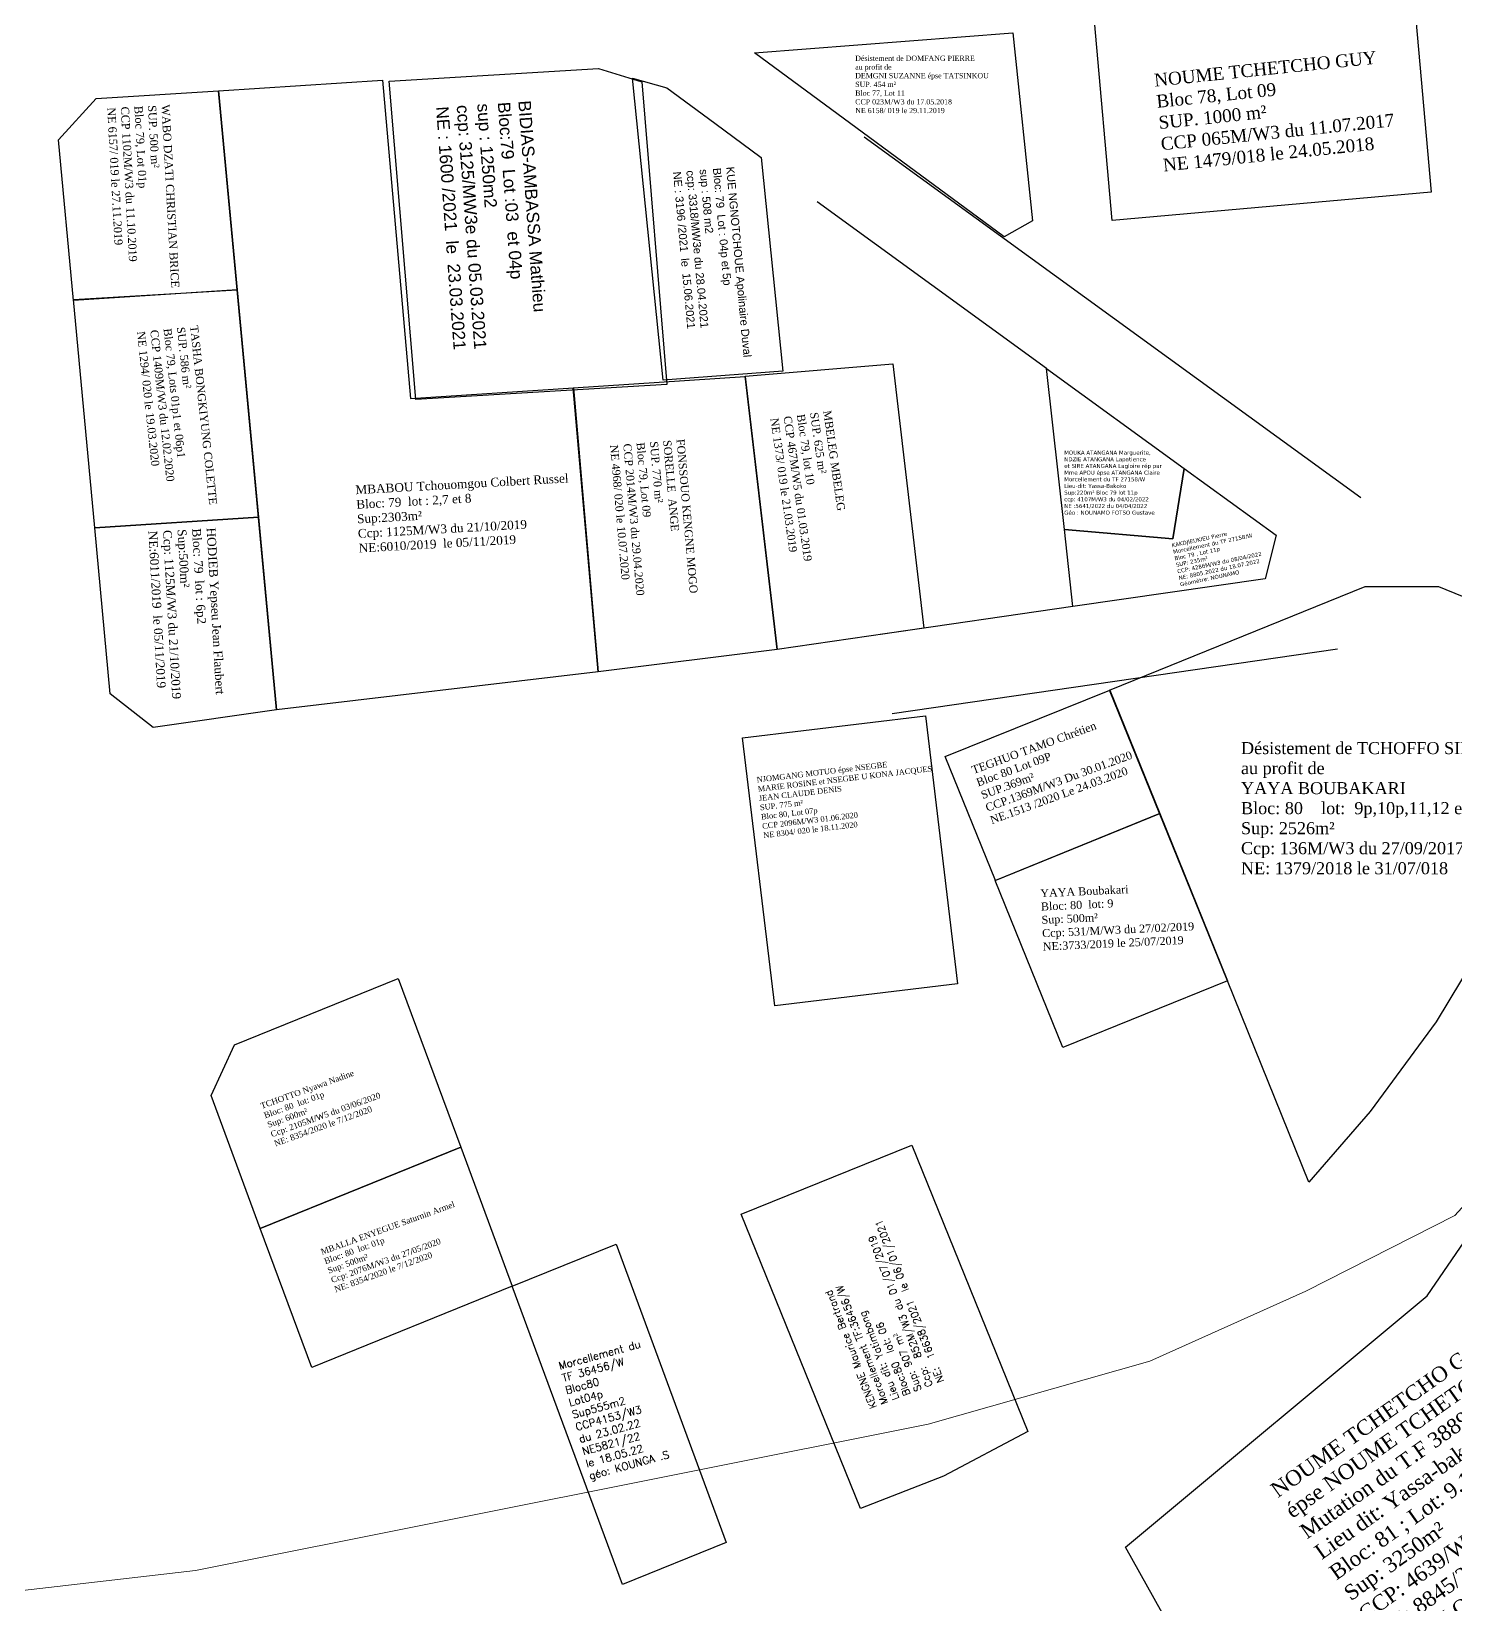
# Model space of a CAD drawing. Header units: millimetres. Extents: x 590121 to 927379, y 438565 to 1441738.
# Drawn here: x 591321.2 to 591499.2, y 440902.8 to 441099.3 of the extents above; entities that cross this region are included whole.
import ezdxf

# ---------------------------------------------------------------- set-up
doc = ezdxf.new("R2010")
doc.units = ezdxf.units.MM
doc.header["$LTSCALE"] = 10
for name, color, linetype in [('end maj 26 02 2021', 30, 'Continuous'), ('MAJ DEC 2021', 234, 'Continuous'), ('MAJ JAN 2022', 12, 'Continuous'), ('MAJ JUIN 2021', 191, 'Continuous'), ('Parcelle MAJ', 6, 'Continuous')]:
    doc.layers.add(name, color=color, linetype=linetype)
doc.layers.add('Roads_others', color=24, linetype='Continuous', lineweight=9)
doc.styles.add('RomanS', font='romans.shx')
doc.styles.get("Standard").update_dxf_attribs({"font": 'arial.ttf'})
doc.styles.add('Times 1.0', font='times.ttf', dxfattribs={"width": 0.99, "height": 1})

msp = doc.modelspace()

# ---------------------------------------------------------------- linework, layer by layer
at = {"color": 150, "lineweight": -3, "flags": 128}
msp.add_lwpolyline([(591392.1, 441094.68), (591397.49, 441093.04), (591400.65, 441055.21), (591369.26, 441053.32), (591365.94, 441093.11)], close=True, dxfattribs=at)
msp.add_lwpolyline([(591392.1, 441094.68), (591397.49, 441093.04), (591400.65, 441055.21), (591369.26, 441053.32), (591365.94, 441093.11)], close=True, dxfattribs=at)
at = {"color": 5, "flags": 128}
msp.add_lwpolyline([(591448.08, 441057.21), (591465.28, 441044.72), (591463.86, 441035.92), (591450.3, 441037.08)], close=True, dxfattribs=at)
at = {"flags": 128}
msp.add_lwpolyline([(591510.04, 440962.36), (591542.36, 440934.22), (591515.74, 440905.96), (591477.41, 440875.04), (591457.92, 440909.93), (591495.65, 440941.36)], close=True, dxfattribs=at)
at = {"color": 0, "lineweight": -3, "flags": 128}
msp.add_lwpolyline([(591394.29, 440947.79), (591408.06, 440910.54)], dxfattribs=at)
at = {"layer": 'end maj 26 02 2021', "color": 150, "flags": 128}
msp.add_lwpolyline([(591493.92, 441104.13), (591496.12, 441079.23), (591456.28, 441075.72), (591454.08, 441100.61)], close=True, dxfattribs=at)
msp.add_lwpolyline([(591493.92, 441104.13), (591496.12, 441079.23), (591456.28, 441075.72), (591454.08, 441100.61)], close=True, dxfattribs=at)
at = {"layer": 'end maj 26 02 2021', "color": 150, "lineweight": -3, "flags": 128}
for points in [[(591443.87, 441099.17), (591446.31, 441075.65), (591442.8, 441073.66), (591411.59, 441096.64)], [(591443.87, 441099.17), (591446.31, 441075.65), (591442.8, 441073.66), (591411.59, 441096.64)], [(591344.63, 441091.92), (591346.96, 441067.03), (591326.5, 441065.7), (591324.62, 441085.78), (591329.35, 441090.93)], [(591344.63, 441091.92), (591346.96, 441067.03), (591326.5, 441065.7), (591324.62, 441085.78), (591329.35, 441090.93)], [(591428.85, 441057.8), (591432.73, 441024.76), (591414.43, 441022.12), (591410.42, 441056.26)], [(591428.85, 441057.8), (591432.73, 441024.76), (591414.43, 441022.12), (591410.42, 441056.26)], [(591410.41, 441056.22), (591414.43, 441022.12), (591392.05, 441019.29), (591388.94, 441054.79)], [(591410.41, 441056.22), (591414.43, 441022.12), (591392.05, 441019.29), (591388.94, 441054.79)], [(591455.97, 441017.03), (591462.22, 441001.59), (591441.68, 440993.25), (591435.42, 441008.71)], [(591455.97, 441017.03), (591462.22, 441001.59), (591441.68, 440993.25), (591435.42, 441008.71)], [(591432.94, 441013.8), (591436.96, 440980.34), (591414.13, 440977.59), (591410.1, 441011.06)], [(591432.94, 441013.8), (591436.96, 440980.34), (591414.13, 440977.59), (591410.1, 441011.06)], [(591374.88, 440959.9), (591381.3, 440942.53), (591356.27, 440932.38), (591349.84, 440949.75)], [(591374.88, 440959.9), (591381.3, 440942.53), (591356.27, 440932.38), (591349.84, 440949.75)]]:
    msp.add_lwpolyline(points, close=True, dxfattribs=at)
at = {"layer": 'end maj 26 02 2021', "color": 150}
for points in [[(591365.1, 441093.25), (591368.59, 441053.47), (591388.99, 441054.8), (591392.05, 441019.29), (591351.87, 441014.57), (591344.63, 441091.92)], [(591365.1, 441093.25), (591368.59, 441053.47), (591388.99, 441054.8), (591392.05, 441019.29), (591351.87, 441014.57), (591344.63, 441091.92)], [(591349.61, 441038.65), (591351.86, 441014.57), (591336.47, 441012.34), (591331.09, 441016.56), (591329.15, 441037.32)], [(591349.61, 441038.65), (591351.86, 441014.57), (591336.47, 441012.34), (591331.09, 441016.56), (591329.15, 441037.32)], [(591487.89, 441029.96), (591497.04, 441029.97), (591513.66, 441023.18), (591516.31, 441016.85), (591511.73, 441006.17), (591509.96, 440999.84), (591503.22, 440986.29), (591496.74, 440975.59), (591488.51, 440964.36), (591480.86, 440955.55), (591470.68, 440980.7), (591455.96, 441017.03)], [(591487.89, 441029.96), (591497.04, 441029.97), (591513.66, 441023.18), (591516.31, 441016.85), (591511.73, 441006.17), (591509.96, 440999.84), (591503.22, 440986.29), (591496.74, 440975.59), (591488.51, 440964.36), (591480.86, 440955.55), (591470.68, 440980.7), (591455.96, 441017.03)], [(591462.22, 441001.59), (591470.68, 440980.7), (591450.13, 440972.36), (591441.67, 440993.25)], [(591462.22, 441001.59), (591470.68, 440980.7), (591450.13, 440972.36), (591441.67, 440993.25)], [(591367.07, 440981), (591374.88, 440959.9), (591349.84, 440949.75), (591343.7, 440966.36), (591346.63, 440972.72)], [(591367.07, 440981), (591374.88, 440959.9), (591349.84, 440949.75), (591343.7, 440966.36), (591346.63, 440972.72)]]:
    msp.add_lwpolyline(points, close=True, dxfattribs=at)
at = {"layer": 'end maj 26 02 2021', "color": 150, "linetype": 'ByBlock', "lineweight": -3, "ltscale": 0.0014, "flags": 128}
msp.add_lwpolyline([(591346.96, 441067.02), (591349.61, 441038.65), (591329.15, 441037.32), (591326.49, 441065.83)], close=True, dxfattribs=at)
msp.add_lwpolyline([(591346.96, 441067.02), (591349.61, 441038.65), (591329.15, 441037.32), (591326.49, 441065.83)], close=True, dxfattribs=at)
at = {"layer": 'MAJ DEC 2021', "lineweight": -3, "flags": 128}
msp.add_lwpolyline([(591431.24, 440960.16), (591445.74, 440924.41), (591435.19, 440918.8), (591424.84, 440914.75), (591409.94, 440951.53)], close=True, dxfattribs=at)
msp.add_lwpolyline([(591431.24, 440960.16), (591445.74, 440924.41), (591435.19, 440918.8), (591424.84, 440914.75), (591409.94, 440951.53)], close=True, dxfattribs=at)
at = {"layer": 'MAJ JAN 2022', "color": 3, "ltscale": 0.0014, "flags": 128}
msp.add_lwpolyline([(591394.29, 440947.79), (591408.06, 440910.54), (591395.09, 440905.28), (591381.3, 440942.53)], close=True, dxfattribs=at)
at = {"layer": 'MAJ JUIN 2021', "linetype": 'ByBlock', "lineweight": -3, "ltscale": 0.0014}
for p, q in [((591487.33, 441041.07), (591425.28, 441086.13)), ((591448.08, 441057.21), (591419.4, 441078.04)), ((591451.36, 441027.46), (591427.33, 441023.97)), ((591484.43, 441022.16), (591428.77, 441014.07))]:
    msp.add_line(p, q, dxfattribs=at)
at = {"layer": 'MAJ JUIN 2021', "linetype": 'ByBlock', "lineweight": -3, "ltscale": 0.0014, "flags": 128}
msp.add_lwpolyline([(591396.36, 441093.5), (591400.65, 441092.27), (591406.64, 441087.85), (591412.43, 441083.57), (591415.11, 441056.87), (591400.19, 441055.77)], close=True, dxfattribs=at)
msp.add_lwpolyline([(591396.36, 441093.5), (591400.65, 441092.27), (591406.64, 441087.85), (591412.43, 441083.57), (591415.11, 441056.87), (591400.19, 441055.77)], close=True, dxfattribs=at)
at = {"layer": 'Parcelle MAJ', "color": 6, "lineweight": 30, "flags": 128}
msp.add_lwpolyline([(591465.28, 441044.72), (591476.76, 441036.38), (591475.39, 441030.95), (591451.36, 441027.46), (591450.3, 441037.08), (591463.86, 441035.92)], close=True, dxfattribs=at)
at = {"layer": 'Roads_others'}
msp.add_lwpolyline([(591517.09, 441392.74), (591524.7, 441289.3), (591536.96, 441191.33), (591544.49, 441100.24), (591545.86, 441067.4), (591543.21, 441046.24), (591533.41, 441011.04), (591524.35, 440985), (591519.53, 440977.47), (591511.57, 440965.03), (591499.07, 440951.4), (591480.48, 440941.92), (591460.98, 440933.17), (591433.3, 440925.31), (591341.75, 440907.03), (591193.32, 440889.87)], dxfattribs=at)

# ---------------------------------------------------------------- texts
at = {"insert": (591450.28, 441046.95), "char_height": 0.5, "width": 28.6102, "attachment_point": 1}
msp.add_mtext('{\\fVerdana|b0|i0|c0|p34;MOUKA ATANGANA Marguerite,\\PNDZIE ATANGANA Lapatience \\Pet SIRE ATANGANA Lagloire rép par\\PMme APOU épse ATANGANA Claire \\P\\C1;Morcellement du TF 27158/W\\C256; \\PLieu-dit: Yassa-Bakoko\\PSup:220m² Bloc 79 lot 11p\\Pccp: 4107M/W3 du 04/02/2022\\PNE :5641/2022 du 04/04/2022\\P\\C1;Géo : NOUNAMO FOTSO Gustave}', dxfattribs=at)
at = {"insert": (591463.67, 441035.35), "char_height": 0.5, "width": 13.6395, "attachment_point": 1, "rotation": 11.9679}
msp.add_mtext('{\\fVerdana|b0|i0|c0|p34;\\C7;KAKDJIEUKIEU Pierre\\P\\C1;Morcellement du TF 27158/W\\C256;\\PBloc 79 , Lot 11p\\PSUP: 235m²\\PCCP: 4286M/W3 du 08/04/2022\\PNE: 8805.2022 du 18.07.2022\\P\\C1;Géomètre: NOUNAMO}', dxfattribs=at)
at = {"layer": 'end maj 26 02 2021', "color": 150, "linetype": 'ByBlock', "lineweight": -3, "ltscale": 0.0014, "insert": (591424.17, 441096.3), "char_height": 0.6527, "width": 33.8155, "attachment_point": 1, "style": 'Times 1.0'}
msp.add_mtext('{\\C1;Désistement de DOMFANG PIERRE\\Pau profit de \\C256;\\PDEMGNI SUZANNE épse TATSINKOU \\PSUP. 454 m²\\PBloc 77, Lot 11\\PCCP 023M/W3 du 17.05.2018\\PNE 6158/ 019 le 29.11.2019}', dxfattribs=at)
msp.add_mtext('{\\C1;Désistement de DOMFANG PIERRE\\Pau profit de \\C256;\\PDEMGNI SUZANNE épse TATSINKOU \\PSUP. 454 m²\\PBloc 77, Lot 11\\PCCP 023M/W3 du 17.05.2018\\PNE 6158/ 019 le 29.11.2019}', dxfattribs=at)
at = {"layer": 'end maj 26 02 2021', "color": 150, "linetype": 'ByBlock', "lineweight": -3, "ltscale": 0.0014, "attachment_point": 1, "style": 'Times 1.0'}
for s, insert, char_height, width, rotation in [('{\\C256;NOUME TCHETCHO GUY\\PBloc 78, Lot 09 \\PSUP. 1000 m²\\PCCP 065M/W3 du 11.07.2017\\PNE 1479/018 le 24.05.2018}', (591461.45, 441094.02), 1.6, 66.3504, 5.9043), ('{\\C256;NOUME TCHETCHO GUY\\PBloc 78, Lot 09 \\PSUP. 1000 m²\\PCCP 065M/W3 du 11.07.2017\\PNE 1479/018 le 24.05.2018}', (591461.45, 441094.02), 1.6, 66.3504, 5.9043), ('{\\C256;WABO DZATI CHRISTIAN BRICE\\PSUP. 500 m²\\PBloc 79, Lot 01p\\PCCP 1102M/W3 du 11.10.2019\\PNE 6157/ 019 le 27.11.2019}', (591338.51, 441090.23), 1.0177, 37.3023, 273.0767), ('{\\C256;WABO DZATI CHRISTIAN BRICE\\PSUP. 500 m²\\PBloc 79, Lot 01p\\PCCP 1102M/W3 du 11.10.2019\\PNE 6157/ 019 le 27.11.2019}', (591338.51, 441090.23), 1.0177, 37.3023, 273.0767), ('{\\C256;TASHA BONGKIYUNG COLETTE\\PSUP. 586 m²\\PBloc 79, Lots 01p1 et 06p1\\PCCP 1409M/W3 du 12.02.2020\\PNE 1294/ 020 le 19.03.2020}', (591342.06, 441062.63), 1, 44.5114, 276.1382), ('{\\C256;TASHA BONGKIYUNG COLETTE\\PSUP. 586 m²\\PBloc 79, Lots 01p1 et 06p1\\PCCP 1409M/W3 du 12.02.2020\\PNE 1294/ 020 le 19.03.2020}', (591342.06, 441062.63), 1, 44.5114, 276.1382), ('{\\C256;MBELEG MBELEG\\PSUP. 625 m²\\PBloc 79, lot 10\\PCCP 467M/W5 du 01.03.2019\\PNE 1373/ 019 le 21.03.2019}', (591421.16, 441052.04), 1, 145.7388, 278.0859), ('{\\C256;MBELEG MBELEG\\PSUP. 625 m²\\PBloc 79, lot 10\\PCCP 467M/W5 du 01.03.2019\\PNE 1373/ 019 le 21.03.2019}', (591421.16, 441052.04), 1, 145.7388, 278.0859), ('{\\C256;FONSSOUO KENGNE MOGO\\PSORELLE  ANGE\\PSUP. 770 m²\\PBloc 79, Lot 09\\PCCP 2014M/W3 du 29.04.2020\\PNE 4968/ 020 le 10.07.2020}', (591402.83, 441048.45), 1, 48.402, 274.9759), ('{\\C256;FONSSOUO KENGNE MOGO\\PSORELLE  ANGE\\PSUP. 770 m²\\PBloc 79, Lot 09\\PCCP 2014M/W3 du 29.04.2020\\PNE 4968/ 020 le 10.07.2020}', (591402.83, 441048.45), 1, 48.402, 274.9759), ('{\\C7;TEGHUO TAMO Chrétien \\PBloc 80 Lot 09P\\PSUP.369m²\\PCCP.1369M/W3 Du 30.01.2020\\PNE.1513 /2020 Le 24.03.2020}', (591438.61, 441007.47), 1, 31.1917, 20.1232), ('{\\C7;TEGHUO TAMO Chrétien \\PBloc 80 Lot 09P\\PSUP.369m²\\PCCP.1369M/W3 Du 30.01.2020\\PNE.1513 /2020 Le 24.03.2020}', (591438.61, 441007.47), 1, 31.1917, 20.1232), ('{\\C256;NJOMGANG MOTUO épse NSEGBE\\PMARIE ROSINE et NSEGBE U KONA JACQUES\\PJEAN CLAUDE DENIS\\PSUP. 775 m²\\PBloc 80, Lot 07p\\PCCP 2096M/W3 01.06.2020\\PNE 8304/ 020 le 18.11.2020}', (591411.82, 441006.17), 0.7, 52.109, 6.7481), ('{\\C256;NJOMGANG MOTUO épse NSEGBE\\PMARIE ROSINE et NSEGBE U KONA JACQUES\\PJEAN CLAUDE DENIS\\PSUP. 775 m²\\PBloc 80, Lot 07p\\PCCP 2096M/W3 01.06.2020\\PNE 8304/ 020 le 18.11.2020}', (591411.82, 441006.17), 0.7, 52.109, 6.7481)]:
    msp.add_mtext(s, dxfattribs=dict(at, insert=insert, char_height=char_height, width=width, rotation=rotation))
at = {"layer": 'end maj 26 02 2021', "linetype": 'ByBlock', "attachment_point": 1}
for s, insert, char_height, width, rotation in [('{\\fArial|b0|i0|c0|p34;BIDIAS-AMBASSA Mathieu\\PBloc:79  Lot :03  et 04p\\Psup : 1250m2\\Pccp: 3125/MW3e du 05.03.2021\\PNE : 1600 /2021  le  23.03.2021}', (591383.62, 441090.76), 1.546, 4805.2991, 274.16), ('{\\fArial|b0|i0|c0|p34;BIDIAS-AMBASSA Mathieu\\PBloc:79  Lot :03  et 04p\\Psup : 1250m2\\Pccp: 3125/MW3e du 05.03.2021\\PNE : 1600 /2021  le  23.03.2021}', (591383.62, 441090.76), 1.546, 4805.2991, 274.16), ('{\\fTimes New Roman|b0|i0|c0|p18;NOUME TCHETCHO Guy et MALLA\\Pépse NOUME TCHETCHO Corine Versaille\\P\\C1;Mutation du T.F 3889/W\\P\\C7;Lieu dit: Yassa-bakoko\\P\\C256;Bloc: 81 ; Lot: 9,11 et 13\\PSup: 3250m²\\PCCP: 4639/W3 du 09.09.2022\\PN.E: 8845/2022 du 13.09.2022\\PGeo: ELOUNDOU Pauline}', (591475.86, 440917.59), 1.8954, 124.7411, 35.3763)]:
    msp.add_mtext(s, dxfattribs=dict(at, insert=insert, char_height=char_height, width=width, rotation=rotation))
at = {"layer": 'end maj 26 02 2021', "attachment_point": 1}
for s, width, heights, insert, char_height, rotation in [('{\\fTimes New Roman|b0|i0|c186|p18;MBABOU Tchouomgou Colbert Russel\\PBloc: 79  lot : 2,7 et 8\\PSup:2303m²\\PCcp: 1125M/W3 du 21/10/2019\\PNE:6010/2019  le 05/11/2019}', 62.3631, [30.26], (591361.7, 441042.59), 1.0935, 3.1828), ('{\\fTimes New Roman|b0|i0|c186|p18;MBABOU Tchouomgou Colbert Russel\\PBloc: 79  lot : 2,7 et 8\\PSup:2303m²\\PCcp: 1125M/W3 du 21/10/2019\\PNE:6010/2019  le 05/11/2019}', 62.3631, [30.26], (591361.7, 441042.59), 1.0935, 3.1828), ('{\\fTimes New Roman|b0|i0|c186|p18;HODIEB Yepseu Jean Flaubert\\PBloc: 79  lot : 6p2\\PSup:500m²\\PCcp: 1125M/W3 du 21/10/2019\\PNE:6011/2019  le 05/11/2019}', 62.3631, [30.26], (591344.23, 441037.36), 1.0935, 273.1828), ('{\\fTimes New Roman|b0|i0|c186|p18;HODIEB Yepseu Jean Flaubert\\PBloc: 79  lot : 6p2\\PSup:500m²\\PCcp: 1125M/W3 du 21/10/2019\\PNE:6011/2019  le 05/11/2019}', 62.3631, [30.26], (591344.23, 441037.36), 1.0935, 273.1828), ('{\\fTimes New Roman|b0|i0|c0|p18;YAYA Boubakari\\PBloc: 80  lot: 9\\PSup: 500m²\\PCcp: 531/M/W3 du 27/02/2019\\PNE:3733/2019 le 25/07/2019}', 77.9919, [19.91], (591447.27, 440992.14), 1, 2.6677), ('{\\fTimes New Roman|b0|i0|c0|p18;YAYA Boubakari\\PBloc: 80  lot: 9\\PSup: 500m²\\PCcp: 531/M/W3 du 27/02/2019\\PNE:3733/2019 le 25/07/2019}', 77.9919, [19.91], (591447.27, 440992.14), 1, 2.6677), ('{\\fTimes New Roman|b0|i0|c0|p18;TCHOTTO Nyawa Nadine\\PBloc: 80  lot: 01p\\PSup: 600m²\\PCcp: 2105M/W5 du 03/06/2020\\PNE: 8354/2020 le 7/12/2020}', 66.601, [28.57], (591349.77, 440965.39), 0.75, 19.8623), ('{\\fTimes New Roman|b0|i0|c0|p18;TCHOTTO Nyawa Nadine\\PBloc: 80  lot: 01p\\PSup: 600m²\\PCcp: 2105M/W5 du 03/06/2020\\PNE: 8354/2020 le 7/12/2020}', 66.601, [28.57], (591349.77, 440965.39), 0.75, 19.8623), ('{\\fTimes New Roman|b0|i0|c0|p18;MBALLA ENYEGUE Saturnin Armel\\PBloc: 80  lot: 01p\\PSup: 500m²\\PCcp: 2076M/W3 du 27/05/2020\\PNE: 8354/2020 le 7/12/2020}', 66.601, [28.57], (591357.3, 440947.17), 0.75, 19.8623), ('{\\fTimes New Roman|b0|i0|c0|p18;MBALLA ENYEGUE Saturnin Armel\\PBloc: 80  lot: 01p\\PSup: 500m²\\PCcp: 2076M/W3 du 27/05/2020\\PNE: 8354/2020 le 7/12/2020}', 66.601, [28.57], (591357.3, 440947.17), 0.75, 19.8623)]:
    msp.add_mtext_dynamic_manual_height_columns(s, width=width, gutter_width=12.5, heights=heights, dxfattribs=dict(at, insert=insert, char_height=char_height, rotation=rotation))
at = {"layer": 'end maj 26 02 2021', "insert": (591472.37, 441010.53), "char_height": 1.5005, "attachment_point": 1}
msp.add_mtext_dynamic_manual_height_columns('{\\fTimes New Roman|b0|i0|c0|p18;\\C1;Désistement de TCHOFFO SIMPLICE \\Pau profit de\\C256; \\PYAYA BOUBAKARI\\PBloc: 80    lot:  9p,10p,11,12 et 13p\\PSup: 2526m²\\PCcp: 136M/W3 du 27/09/2017\\PNE: 1379/2018 le 31/07/018}', width=141.4048, gutter_width=12.5, heights=[42.29], dxfattribs=at)
msp.add_mtext_dynamic_manual_height_columns('{\\fTimes New Roman|b0|i0|c0|p18;\\C1;Désistement de TCHOFFO SIMPLICE \\Pau profit de\\C256; \\PYAYA BOUBAKARI\\PBloc: 80    lot:  9p,10p,11,12 et 13p\\PSup: 2526m²\\PCcp: 136M/W3 du 27/09/2017\\PNE: 1379/2018 le 31/07/018}', width=141.4048, gutter_width=12.5, heights=[42.29], dxfattribs=at)
at = {"layer": 'end maj 26 02 2021', "linetype": 'ByBlock', "ltscale": 0.0014, "insert": (591387.02, 440933.03), "char_height": 0.95, "width": 92.1, "attachment_point": 1, "rotation": 15.3755, "style": 'RomanS'}
msp.add_mtext('Morcellement du\\PTF 36456/W\\PBloc80\\PLot04p\\PSup555m2\\PCCP4153/W3\\Pdu 23.02.22\\PNE5821/22\\Ple 18.05.22\\Pgéo: KOUNGA .S', dxfattribs=at)
at = {"layer": 'MAJ DEC 2021', "insert": (591426.05, 440927.11), "char_height": 0.9, "attachment_point": 1, "rotation": 111.126}
msp.add_mtext_dynamic_manual_height_columns('{\\Fromanc|c0;\\C1;KENGNE Maurice Bertrand\\PMorcellement TF:36456/W\\C256;\\PLieu dit: Yatimbong\\PBloc:80  lot: 06\\PSup: 907 m\\fTimes New Roman|b0|i0|c0|p18;²\\Fromanc|c0;\\PCcp:  852M/W3 du 01/07/2019\\PNE:  16638/2021  le 06/01/2021}', width=132.1813, gutter_width=12.5, heights=[32.76], dxfattribs=at)
msp.add_mtext_dynamic_manual_height_columns('{\\Fromanc|c0;\\C1;KENGNE Maurice Bertrand\\PMorcellement TF:36456/W\\C256;\\PLieu dit: Yatimbong\\PBloc:80  lot: 06\\PSup: 907 m\\fTimes New Roman|b0|i0|c0|p18;²\\Fromanc|c0;\\PCcp:  852M/W3 du 01/07/2019\\PNE:  16638/2021  le 06/01/2021}', width=132.1813, gutter_width=12.5, heights=[32.76], dxfattribs=at)
at = {"layer": 'MAJ JUIN 2021', "linetype": 'ByBlock', "insert": (591409.04, 441082.47), "char_height": 1, "width": 4805.2991, "attachment_point": 1, "rotation": 275.218}
msp.add_mtext('{\\fArial|b0|i0|c0|p34;KUE NGNOTCHOUE Apolinaire Duval\\PBloc: 79  Lot : 04p et 5p\\Psup : 508 m2\\Pccp: 3318/MW3e du 28.04.2021\\PNE : 3196 /2021  le  15.06.2021}', dxfattribs=at)
msp.add_mtext('{\\fArial|b0|i0|c0|p34;KUE NGNOTCHOUE Apolinaire Duval\\PBloc: 79  Lot : 04p et 5p\\Psup : 508 m2\\Pccp: 3318/MW3e du 28.04.2021\\PNE : 3196 /2021  le  15.06.2021}', dxfattribs=at)

doc.saveas('drawing.dxf')
